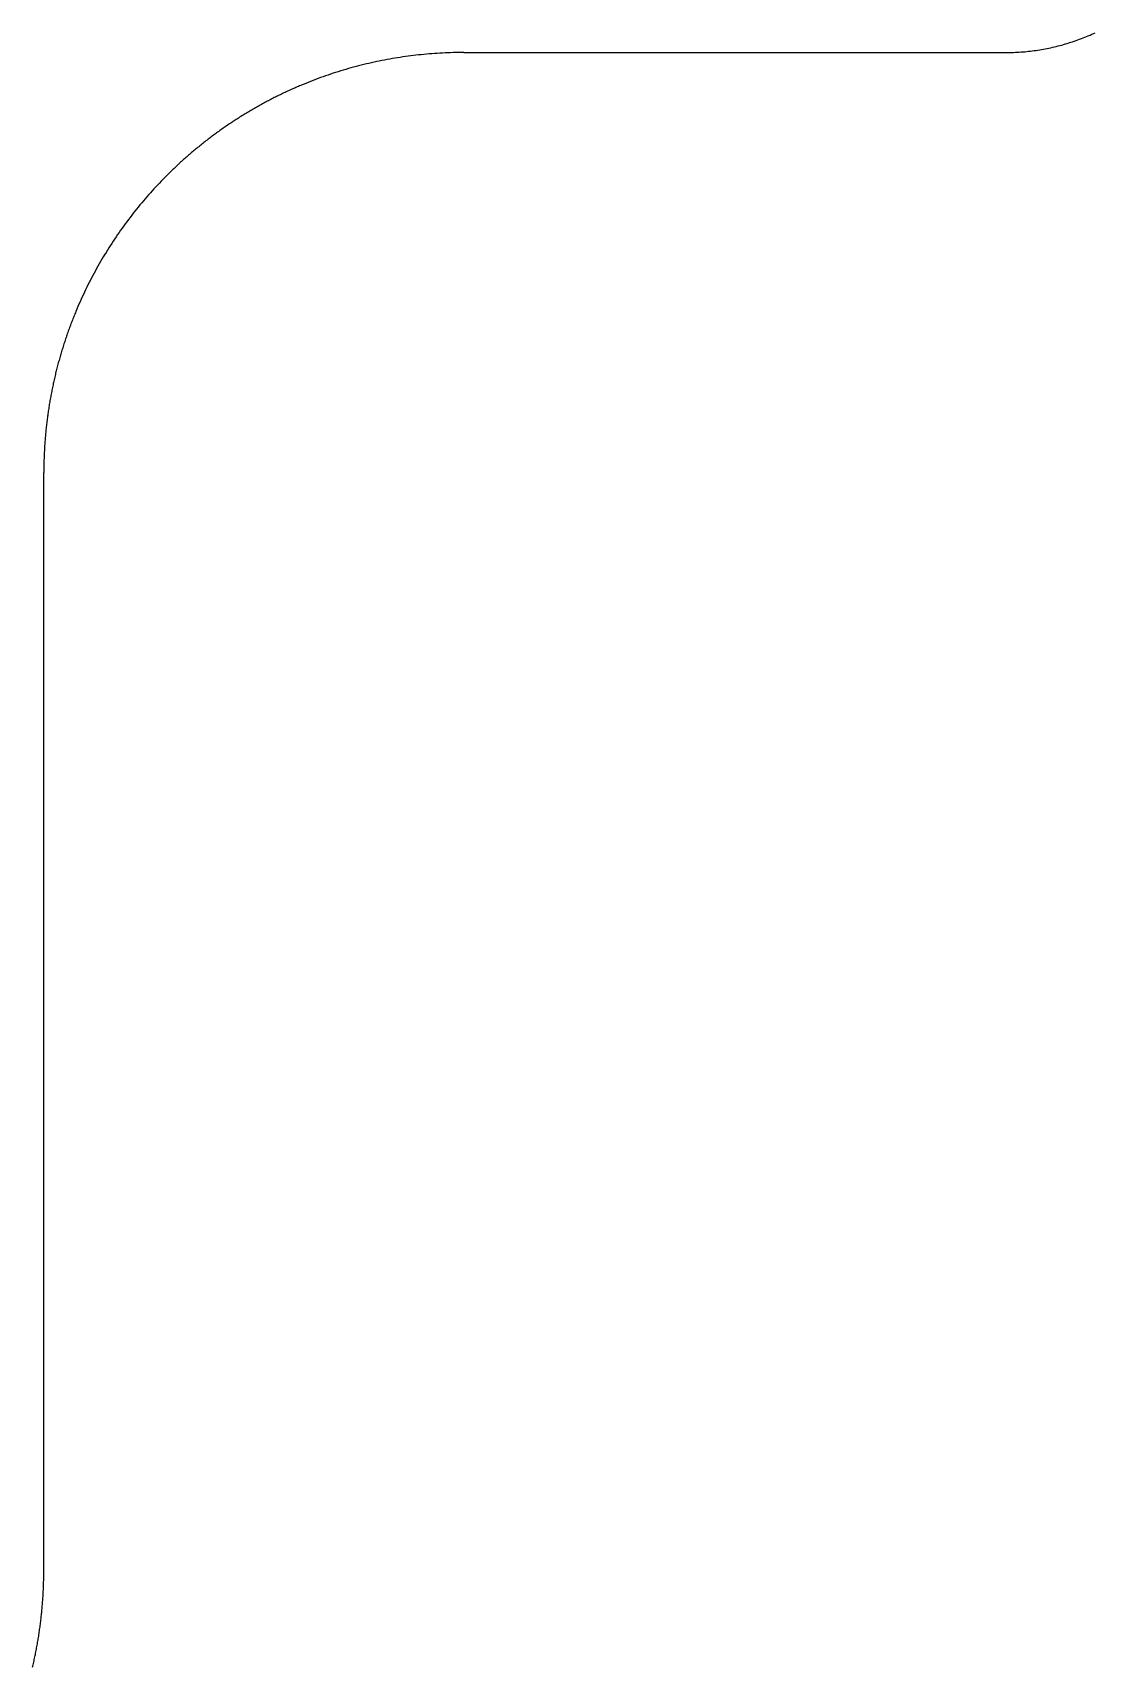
# Model space of a CAD drawing. Header units: millimetres. Extents: x -10 to 277, y -95 to 18.
# Drawn here: x 216.32 to 221.38, y -93.69 to -85.9 of the extents above; entities that cross this region are included whole.
import ezdxf

# ---------------------------------------------------------------- set-up
doc = ezdxf.new("R2010")
doc.units = ezdxf.units.MM
doc.header["$MEASUREMENT"] = 0
doc.layers.add('Edge.Cuts', color=53, linetype='CONTINUOUS')

msp = doc.modelspace()

# ---------------------------------------------------------------- linework, layer by layer
at = {"layer": 'Edge.Cuts', "linetype": 'Continuous'}
for p, q in [((221.23214, -85.956457), (221.240728, -85.953972)), ((221.240728, -85.953972), (221.249294, -85.95141)), ((221.249294, -85.95141), (221.257837, -85.948772)), ((221.257837, -85.948772), (221.266356, -85.946058)), ((221.266356, -85.946058), (221.274852, -85.943267)), ((221.274852, -85.943267), (221.283322, -85.9404)), ((221.283322, -85.9404), (221.291767, -85.937457)), ((221.291767, -85.937457), (221.300186, -85.934439)), ((221.300186, -85.934439), (221.308578, -85.931345)), ((221.308578, -85.931345), (221.316943, -85.928176)), ((221.316943, -85.928176), (221.325279, -85.924933)), ((221.325279, -85.924933), (221.333586, -85.921615)), ((221.333586, -85.921615), (221.341864, -85.918222)), ((221.341864, -85.918222), (221.350111, -85.914756)), ((221.350111, -85.914756), (221.358328, -85.911216)), ((221.358328, -85.911216), (221.366513, -85.907602)), ((221.366513, -85.907602), (221.374665, -85.903915)), ((221.374665, -85.903915), (221.382785, -85.900156)), ((217.997902, -86.030466), (217.985493, -86.03289)), ((218.010327, -86.028121), (217.997902, -86.030466)), ((218.022766, -86.025855), (218.010327, -86.028121)), ((218.035219, -86.023667), (218.022766, -86.025855)), ((218.047685, -86.021559), (218.035219, -86.023667)), ((218.060164, -86.019529), (218.047685, -86.021559)), ((218.072656, -86.017578), (218.060164, -86.019529)), ((218.08516, -86.015706), (218.072656, -86.017578)), ((218.097675, -86.013914), (218.08516, -86.015706)), ((218.110202, -86.0122), (218.097675, -86.013914)), ((218.122739, -86.010566), (218.110202, -86.0122)), ((218.135286, -86.009011), (218.122739, -86.010566)), ((218.147843, -86.007536), (218.135286, -86.009011)), ((218.160408, -86.00614), (218.147843, -86.007536)), ((218.172983, -86.004823), (218.160408, -86.00614)), ((218.185566, -86.003586), (218.172983, -86.004823)), ((218.198157, -86.002429), (218.185566, -86.003586)), ((218.210755, -86.001351), (218.198157, -86.002429)), ((218.22336, -86.000353), (218.210755, -86.001351)), ((218.235972, -85.999434), (218.22336, -86.000353)), ((218.24859, -85.998596), (218.235972, -85.999434)), ((218.261213, -85.997837), (218.24859, -85.998596)), ((218.273841, -85.997158), (218.261213, -85.997837)), ((218.286474, -85.996558), (218.273841, -85.997158)), ((218.299111, -85.996039), (218.286474, -85.996558)), ((218.311752, -85.995599), (218.299111, -85.996039)), ((218.324397, -85.99524), (218.311752, -85.995599)), ((218.337044, -85.99496), (218.324397, -85.99524)), ((218.349694, -85.99476), (218.337044, -85.99496)), ((218.362346, -85.99464), (218.349694, -85.99476)), ((218.375, -85.9946), (218.362346, -85.99464)), ((218.375, -85.9946), (220.9585, -85.9946)), ((220.9585, -85.9946), (220.967456, -85.99456)), ((220.967456, -85.99456), (220.976409, -85.99444)), ((220.976409, -85.99444), (220.985358, -85.99424)), ((220.985358, -85.99424), (220.994303, -85.993961)), ((220.994303, -85.993961), (221.003244, -85.993601)), ((221.003244, -85.993601), (221.01218, -85.993162)), ((221.01218, -85.993162), (221.021109, -85.992643)), ((221.021109, -85.992643), (221.030033, -85.992045)), ((221.030033, -85.992045), (221.038949, -85.991366)), ((221.038949, -85.991366), (221.047858, -85.990609)), ((221.047858, -85.990609), (221.056759, -85.989771)), ((221.056759, -85.989771), (221.065652, -85.988854)), ((221.065652, -85.988854), (221.074535, -85.987858)), ((221.074535, -85.987858), (221.083408, -85.986783)), ((221.083408, -85.986783), (221.092271, -85.985628)), ((221.092271, -85.985628), (221.101122, -85.984394)), ((221.101122, -85.984394), (221.109962, -85.983081)), ((221.109962, -85.983081), (221.11879, -85.981689)), ((221.11879, -85.981689), (221.127605, -85.980218)), ((221.127605, -85.980218), (221.136406, -85.978668)), ((221.136406, -85.978668), (221.145193, -85.977039)), ((221.145193, -85.977039), (221.153965, -85.975332)), ((221.153965, -85.975332), (221.162722, -85.973547)), ((221.162722, -85.973547), (221.171463, -85.971683)), ((221.171463, -85.971683), (221.180187, -85.969741)), ((221.180187, -85.969741), (221.188893, -85.967721)), ((221.188893, -85.967721), (221.197581, -85.965624)), ((221.197581, -85.965624), (221.206251, -85.963448)), ((221.206251, -85.963448), (221.214901, -85.961195)), ((221.214901, -85.961195), (221.223531, -85.958865)), ((221.223531, -85.958865), (221.23214, -85.956457)), ((217.705294, -86.110065), (217.693387, -86.114339)), ((217.717227, -86.105866), (217.705294, -86.110065)), ((217.729186, -86.101743), (217.717227, -86.105866)), ((217.741171, -86.097696), (217.729186, -86.101743)), ((217.753181, -86.093725), (217.741171, -86.097696)), ((217.765215, -86.089829), (217.753181, -86.093725)), ((217.777274, -86.08601), (217.765215, -86.089829)), ((217.789356, -86.082268), (217.777274, -86.08601)), ((217.801462, -86.078602), (217.789356, -86.082268)), ((217.81359, -86.075013), (217.801462, -86.078602)), ((217.825741, -86.0715), (217.81359, -86.075013)), ((217.837913, -86.068065), (217.825741, -86.0715)), ((217.850106, -86.064706), (217.837913, -86.068065)), ((217.86232, -86.061425), (217.850106, -86.064706)), ((217.874554, -86.058221), (217.86232, -86.061425)), ((217.886809, -86.055095), (217.874554, -86.058221)), ((217.899082, -86.052047), (217.886809, -86.055095)), ((217.911374, -86.049076), (217.899082, -86.052047)), ((217.923684, -86.046183), (217.911374, -86.049076)), ((217.936012, -86.043368), (217.923684, -86.046183)), ((217.948358, -86.040631), (217.936012, -86.043368)), ((217.96072, -86.037972), (217.948358, -86.040631)), ((217.973098, -86.035392), (217.96072, -86.037972)), ((217.985493, -86.03289), (217.973098, -86.035392)), ((217.518315, -86.187377), (217.512603, -86.190096)), ((217.524035, -86.184677), (217.518315, -86.187377)), ((217.529764, -86.181994), (217.524035, -86.184677)), ((217.535501, -86.17933), (217.529764, -86.181994)), ((217.541247, -86.176684), (217.535501, -86.17933)), ((217.547001, -86.174056), (217.541247, -86.176684)), ((217.552763, -86.171446), (217.547001, -86.174056)), ((217.558534, -86.168854), (217.552763, -86.171446)), ((217.564312, -86.166281), (217.558534, -86.168854)), ((217.570099, -86.163726), (217.564312, -86.166281)), ((217.575894, -86.161189), (217.570099, -86.163726)), ((217.581697, -86.158671), (217.575894, -86.161189)), ((217.587508, -86.156171), (217.581697, -86.158671)), ((217.593326, -86.153689), (217.587508, -86.156171)), ((217.599153, -86.151226), (217.593326, -86.153689)), ((217.604987, -86.148781), (217.599153, -86.151226)), ((217.610829, -86.146355), (217.604987, -86.148781)), ((217.622535, -86.141558), (217.610829, -86.146355)), ((217.634272, -86.136835), (217.622535, -86.141558)), ((217.646038, -86.132186), (217.634272, -86.136835)), ((217.657833, -86.127612), (217.646038, -86.132186)), ((217.669656, -86.123113), (217.657833, -86.127612)), ((217.681508, -86.118688), (217.669656, -86.123113)), ((217.693387, -86.114339), (217.681508, -86.118688)), ((217.372766, -86.26385), (217.367298, -86.267028)), ((217.378245, -86.260689), (217.372766, -86.26385)), ((217.383733, -86.257545), (217.378245, -86.260689)), ((217.389232, -86.254419), (217.383733, -86.257545)), ((217.39474, -86.25131), (217.389232, -86.254419)), ((217.400259, -86.248219), (217.39474, -86.25131)), ((217.405787, -86.245145), (217.400259, -86.248219)), ((217.411325, -86.242088), (217.405787, -86.245145)), ((217.416872, -86.23905), (217.411325, -86.242088)), ((217.422429, -86.236028), (217.416872, -86.23905)), ((217.427996, -86.233024), (217.422429, -86.236028)), ((217.433572, -86.230038), (217.427996, -86.233024)), ((217.439157, -86.22707), (217.433572, -86.230038)), ((217.444753, -86.224118), (217.439157, -86.22707)), ((217.450357, -86.221185), (217.444753, -86.224118)), ((217.45597, -86.21827), (217.450357, -86.221185)), ((217.461593, -86.215372), (217.45597, -86.21827)), ((217.467225, -86.212492), (217.461593, -86.215372)), ((217.472866, -86.20963), (217.467225, -86.212492)), ((217.478516, -86.206785), (217.472866, -86.20963)), ((217.484175, -86.203959), (217.478516, -86.206785)), ((217.489843, -86.20115), (217.484175, -86.203959)), ((217.49552, -86.19836), (217.489843, -86.20115)), ((217.501206, -86.195587), (217.49552, -86.19836)), ((217.5069, -86.192833), (217.501206, -86.195587)), ((217.512603, -86.190096), (217.5069, -86.192833)), ((217.249643, -86.341257), (217.24442, -86.344825)), ((217.254876, -86.337707), (217.249643, -86.341257)), ((217.260121, -86.334173), (217.254876, -86.337707)), ((217.265377, -86.330656), (217.260121, -86.334173)), ((217.270645, -86.327156), (217.265377, -86.330656)), ((217.275923, -86.323672), (217.270645, -86.327156)), ((217.281213, -86.320204), (217.275923, -86.323672)), ((217.286513, -86.316754), (217.281213, -86.320204)), ((217.291824, -86.31332), (217.286513, -86.316754)), ((217.297146, -86.309904), (217.291824, -86.31332)), ((217.302479, -86.306503), (217.297146, -86.309904)), ((217.307822, -86.30312), (217.302479, -86.306503)), ((217.313177, -86.299754), (217.307822, -86.30312)), ((217.318542, -86.296405), (217.313177, -86.299754)), ((217.323918, -86.293072), (217.318542, -86.296405)), ((217.329304, -86.289757), (217.323918, -86.293072)), ((217.334701, -86.286458), (217.329304, -86.289757)), ((217.340107, -86.283177), (217.334701, -86.286458)), ((217.345525, -86.279913), (217.340107, -86.283177)), ((217.350953, -86.276666), (217.345525, -86.279913)), ((217.356391, -86.273436), (217.350953, -86.276666)), ((217.361839, -86.270224), (217.356391, -86.273436)), ((217.367298, -86.267028), (217.361839, -86.270224)), ((217.142414, -86.419579), (217.13744, -86.423485)), ((217.147401, -86.415689), (217.142414, -86.419579)), ((217.152399, -86.411815), (217.147401, -86.415689)), ((217.157411, -86.407956), (217.152399, -86.411815)), ((217.162434, -86.404114), (217.157411, -86.407956)), ((217.167469, -86.400287), (217.162434, -86.404114)), ((217.172516, -86.396477), (217.167469, -86.400287)), ((217.177576, -86.392682), (217.172516, -86.396477)), ((217.182647, -86.388904), (217.177576, -86.392682)), ((217.187731, -86.385141), (217.182647, -86.388904)), ((217.192826, -86.381395), (217.187731, -86.385141)), ((217.197933, -86.377664), (217.192826, -86.381395)), ((217.203052, -86.37395), (217.197933, -86.377664)), ((217.208183, -86.370252), (217.203052, -86.37395)), ((217.213324, -86.366571), (217.208183, -86.370252)), ((217.218479, -86.362905), (217.213324, -86.366571)), ((217.223644, -86.359257), (217.218479, -86.362905)), ((217.228821, -86.355624), (217.223644, -86.359257)), ((217.234009, -86.352008), (217.228821, -86.355624)), ((217.239209, -86.348408), (217.234009, -86.352008)), ((217.24442, -86.344825), (217.239209, -86.348408)), ((217.050054, -86.496449), (217.045322, -86.500648)), ((217.054799, -86.492265), (217.050054, -86.496449)), ((217.059558, -86.488096), (217.054799, -86.492265)), ((217.064329, -86.483943), (217.059558, -86.488096)), ((217.069114, -86.479804), (217.064329, -86.483943)), ((217.073911, -86.475682), (217.069114, -86.479804)), ((217.078722, -86.471573), (217.073911, -86.475682)), ((217.083545, -86.467481), (217.078722, -86.471573)), ((217.088382, -86.463404), (217.083545, -86.467481)), ((217.09323, -86.459342), (217.088382, -86.463404)), ((217.098093, -86.455296), (217.09323, -86.459342)), ((217.102966, -86.451265), (217.098093, -86.455296)), ((217.107854, -86.447249), (217.102966, -86.451265)), ((217.112753, -86.44325), (217.107854, -86.447249)), ((217.117666, -86.439265), (217.112753, -86.44325)), ((217.12259, -86.435297), (217.117666, -86.439265)), ((217.127528, -86.431344), (217.12259, -86.435297)), ((217.132477, -86.427407), (217.127528, -86.431344)), ((217.13744, -86.423485), (217.132477, -86.427407)), ((216.966923, -86.574304), (216.962433, -86.578769)), ((216.971425, -86.569854), (216.966923, -86.574304)), ((216.975942, -86.565418), (216.971425, -86.569854)), ((216.980472, -86.560998), (216.975942, -86.565418)), ((216.985016, -86.556591), (216.980472, -86.560998)), ((216.989574, -86.5522), (216.985016, -86.556591)), ((216.994146, -86.547822), (216.989574, -86.5522)), ((216.99873, -86.54346), (216.994146, -86.547822)), ((217.003329, -86.539111), (216.99873, -86.54346)), ((217.007941, -86.534779), (217.003329, -86.539111)), ((217.012567, -86.53046), (217.007941, -86.534779)), ((217.017206, -86.526157), (217.012567, -86.53046)), ((217.021859, -86.521867), (217.017206, -86.526157)), ((217.026525, -86.517594), (217.021859, -86.521867)), ((217.031204, -86.513335), (217.026525, -86.517594)), ((217.035896, -86.509091), (217.031204, -86.513335)), ((217.040603, -86.504862), (217.035896, -86.509091)), ((217.045322, -86.500648), (217.040603, -86.504862)), ((216.891072, -86.653745), (216.882622, -86.663155)), ((216.899582, -86.644387), (216.891072, -86.653745)), ((216.908151, -86.635083), (216.899582, -86.644387)), ((216.91678, -86.625833), (216.908151, -86.635083)), ((216.925467, -86.616637), (216.91678, -86.625833)), ((216.934213, -86.607496), (216.925467, -86.616637)), ((216.943018, -86.598409), (216.934213, -86.607496)), ((216.95188, -86.589377), (216.943018, -86.598409)), ((216.9608, -86.5804), (216.95188, -86.589377)), ((216.962433, -86.578769), (216.9608, -86.5804)), ((216.82517, -86.730487), (216.817209, -86.740311)), ((216.833194, -86.720715), (216.82517, -86.730487)), ((216.841279, -86.710993), (216.833194, -86.720715)), ((216.849426, -86.701322), (216.841279, -86.710993)), ((216.857634, -86.691702), (216.849426, -86.701322)), ((216.865903, -86.682134), (216.857634, -86.691702)), ((216.874232, -86.672618), (216.865903, -86.682134)), ((216.882622, -86.663155), (216.874232, -86.672618)), ((216.763243, -86.810452), (216.755789, -86.820665)), ((216.770761, -86.800287), (216.763243, -86.810452)), ((216.778344, -86.790169), (216.770761, -86.800287)), ((216.78599, -86.7801), (216.778344, -86.790169)), ((216.7937, -86.770079), (216.78599, -86.7801)), ((216.801474, -86.760107), (216.7937, -86.770079)), ((216.80931, -86.750184), (216.801474, -86.760107)), ((216.817209, -86.740311), (216.80931, -86.750184)), ((216.712433, -86.882916), (216.705437, -86.89345)), ((216.719494, -86.872427), (216.712433, -86.882916)), ((216.726622, -86.861983), (216.719494, -86.872427)), ((216.733816, -86.851584), (216.726622, -86.861983)), ((216.741075, -86.841232), (216.733816, -86.851584)), ((216.748399, -86.830925), (216.741075, -86.841232)), ((216.755789, -86.820665), (216.748399, -86.830925)), ((216.664874, -86.957566), (216.658351, -86.9684)), ((216.671466, -86.946773), (216.664874, -86.957566)), ((216.678125, -86.936022), (216.671466, -86.946773)), ((216.684852, -86.925314), (216.678125, -86.936022)), ((216.691647, -86.914649), (216.684852, -86.925314)), ((216.698509, -86.904028), (216.691647, -86.914649)), ((216.705437, -86.89345), (216.698509, -86.904028)), ((216.62066, -87.034258), (216.614621, -87.045372)), ((216.626768, -87.023183), (216.62066, -87.034258)), ((216.632946, -87.012146), (216.626768, -87.023183)), ((216.639194, -87.001149), (216.632946, -87.012146)), ((216.64551, -86.990192), (216.639194, -87.001149)), ((216.651896, -86.979276), (216.64551, -86.990192)), ((216.658351, -86.9684), (216.651896, -86.979276)), ((216.579876, -87.112843), (216.574335, -87.124215)), ((216.585489, -87.101507), (216.579876, -87.112843)), ((216.591174, -87.090206), (216.585489, -87.101507)), ((216.596929, -87.078942), (216.591174, -87.090206)), ((216.602756, -87.067715), (216.596929, -87.078942)), ((216.608653, -87.056525), (216.602756, -87.067715)), ((216.614621, -87.045372), (216.608653, -87.056525)), ((216.542606, -87.193164), (216.537573, -87.204771)), ((216.547713, -87.18159), (216.542606, -87.193164)), ((216.552892, -87.170048), (216.547713, -87.18159)), ((216.558144, -87.158539), (216.552892, -87.170048)), ((216.563469, -87.147063), (216.558144, -87.158539)), ((216.568866, -87.135622), (216.563469, -87.147063)), ((216.574335, -87.124215), (216.568866, -87.135622)), ((216.508925, -87.275061), (216.506658, -87.280967)), ((216.51121, -87.269162), (216.508925, -87.275061)), ((216.513514, -87.263271), (216.51121, -87.269162)), ((216.515837, -87.257387), (216.513514, -87.263271)), ((216.518178, -87.251511), (216.515837, -87.257387)), ((216.520538, -87.245642), (216.518178, -87.251511)), ((216.522916, -87.23978), (216.520538, -87.245642)), ((216.525313, -87.233926), (216.522916, -87.23978)), ((216.527728, -87.22808), (216.525313, -87.233926)), ((216.532614, -87.21641), (216.527728, -87.22808)), ((216.537573, -87.204771), (216.532614, -87.21641)), ((216.480923, -87.352374), (216.478901, -87.358368)), ((216.482964, -87.346387), (216.480923, -87.352374)), ((216.485024, -87.340406), (216.482964, -87.346387)), ((216.487102, -87.334432), (216.485024, -87.340406)), ((216.4892, -87.328464), (216.487102, -87.334432)), ((216.491316, -87.322503), (216.4892, -87.328464)), ((216.493452, -87.316548), (216.491316, -87.322503)), ((216.495606, -87.310601), (216.493452, -87.316548)), ((216.497779, -87.30466), (216.495606, -87.310601)), ((216.499971, -87.298726), (216.497779, -87.30466)), ((216.502181, -87.292799), (216.499971, -87.298726)), ((216.50441, -87.286879), (216.502181, -87.292799)), ((216.506658, -87.280967), (216.50441, -87.286879)), ((216.456122, -87.430769), (216.454349, -87.43684)), ((216.457915, -87.424703), (216.456122, -87.430769)), ((216.459728, -87.418643), (216.457915, -87.424703)), ((216.461559, -87.412589), (216.459728, -87.418643)), ((216.46341, -87.40654), (216.461559, -87.412589)), ((216.465279, -87.400497), (216.46341, -87.40654)), ((216.467168, -87.394461), (216.465279, -87.400497)), ((216.469076, -87.38843), (216.467168, -87.394461)), ((216.471003, -87.382405), (216.469076, -87.38843)), ((216.472949, -87.376386), (216.471003, -87.382405)), ((216.474914, -87.370374), (216.472949, -87.376386)), ((216.476898, -87.364368), (216.474914, -87.370374)), ((216.478901, -87.358368), (216.476898, -87.364368)), ((216.434567, -87.510111), (216.433044, -87.51625)), ((216.436109, -87.503978), (216.434567, -87.510111)), ((216.43767, -87.497849), (216.436109, -87.503978)), ((216.439251, -87.491725), (216.43767, -87.497849)), ((216.440851, -87.485605), (216.439251, -87.491725)), ((216.442471, -87.479492), (216.440851, -87.485605)), ((216.44411, -87.473383), (216.442471, -87.479492)), ((216.445768, -87.467279), (216.44411, -87.473383)), ((216.447446, -87.46118), (216.445768, -87.467279)), ((216.449142, -87.455088), (216.447446, -87.46118)), ((216.450859, -87.449), (216.449142, -87.455088)), ((216.452594, -87.442917), (216.450859, -87.449)), ((216.454349, -87.43684), (216.452594, -87.442917)), ((216.417581, -87.584075), (216.416292, -87.590267)), ((216.418889, -87.577888), (216.417581, -87.584075)), ((216.420216, -87.571704), (216.418889, -87.577888)), ((216.421564, -87.565525), (216.420216, -87.571704)), ((216.42293, -87.55935), (216.421564, -87.565525)), ((216.424317, -87.55318), (216.42293, -87.55935)), ((216.425723, -87.547013), (216.424317, -87.55318)), ((216.427148, -87.540852), (216.425723, -87.547013)), ((216.428593, -87.534694), (216.427148, -87.540852)), ((216.430057, -87.528542), (216.428593, -87.534694)), ((216.431541, -87.522393), (216.430057, -87.528542)), ((216.433044, -87.51625), (216.431541, -87.522393)), ((216.402362, -87.664861), (216.401329, -87.6711)), ((216.403415, -87.658625), (216.402362, -87.664861)), ((216.404487, -87.652393), (216.403415, -87.658625)), ((216.405579, -87.646164), (216.404487, -87.652393)), ((216.406691, -87.639939), (216.405579, -87.646164)), ((216.407822, -87.633716), (216.406691, -87.639939)), ((216.408973, -87.627498), (216.407822, -87.633716)), ((216.410144, -87.621283), (216.408973, -87.627498)), ((216.411334, -87.615072), (216.410144, -87.621283)), ((216.412544, -87.608865), (216.411334, -87.615072)), ((216.413774, -87.602662), (216.412544, -87.608865)), ((216.415023, -87.596462), (216.413774, -87.602662)), ((216.416292, -87.590267), (216.415023, -87.596462)), ((216.391274, -87.73993), (216.390478, -87.746203)), ((216.392089, -87.733658), (216.391274, -87.73993)), ((216.392924, -87.72739), (216.392089, -87.733658)), ((216.393779, -87.721123), (216.392924, -87.72739)), ((216.394653, -87.714861), (216.393779, -87.721123)), ((216.395548, -87.7086), (216.394653, -87.714861)), ((216.396462, -87.702343), (216.395548, -87.7086)), ((216.397396, -87.696088), (216.396462, -87.702343)), ((216.398349, -87.689836), (216.397396, -87.696088)), ((216.399323, -87.683587), (216.398349, -87.689836)), ((216.400316, -87.677342), (216.399323, -87.683587)), ((216.401329, -87.6711), (216.400316, -87.677342)), ((216.382485, -87.82167), (216.381949, -87.827973)), ((216.383042, -87.815371), (216.382485, -87.82167)), ((216.383619, -87.809072), (216.383042, -87.815371)), ((216.384215, -87.802776), (216.383619, -87.809072)), ((216.384831, -87.796481), (216.384215, -87.802776)), ((216.385468, -87.790189), (216.384831, -87.796481)), ((216.386124, -87.783898), (216.385468, -87.790189)), ((216.3868, -87.77761), (216.386124, -87.783898)), ((216.387496, -87.771324), (216.3868, -87.77761)), ((216.388212, -87.765041), (216.387496, -87.771324)), ((216.388947, -87.758759), (216.388212, -87.765041)), ((216.389703, -87.75248), (216.388947, -87.758759)), ((216.390478, -87.746203), (216.389703, -87.75248)), ((216.377361, -87.897402), (216.377064, -87.903723)), ((216.377678, -87.891084), (216.377361, -87.897402)), ((216.378016, -87.884766), (216.377678, -87.891084)), ((216.378373, -87.87845), (216.378016, -87.884766)), ((216.37875, -87.872135), (216.378373, -87.87845)), ((216.379147, -87.865822), (216.37875, -87.872135)), ((216.379564, -87.859509), (216.379147, -87.865822)), ((216.380001, -87.8532), (216.379564, -87.859509)), ((216.380458, -87.84689), (216.380001, -87.8532)), ((216.380935, -87.840583), (216.380458, -87.84689)), ((216.381432, -87.834277), (216.380935, -87.840583)), ((216.381949, -87.827973), (216.381432, -87.834277)), ((216.375113, -87.973301), (216.375056, -87.979631)), ((216.375191, -87.966973), (216.375113, -87.973301)), ((216.375288, -87.960643), (216.375191, -87.966973)), ((216.375405, -87.954316), (216.375288, -87.960643)), ((216.375543, -87.947988), (216.375405, -87.954316)), ((216.3757, -87.941663), (216.375543, -87.947988)), ((216.375877, -87.935336), (216.3757, -87.941663)), ((216.376075, -87.929012), (216.375877, -87.935336)), ((216.376292, -87.922688), (216.376075, -87.929012)), ((216.376529, -87.916365), (216.376292, -87.922688)), ((216.376787, -87.910043), (216.376529, -87.916365)), ((216.377064, -87.903723), (216.376787, -87.910043)), ((216.375001, -87.992292), (216.375, -87.9946)), ((216.375, -93.226), (216.375, -87.9946)), ((216.375019, -87.98596), (216.375001, -87.992292)), ((216.375056, -87.979631), (216.375019, -87.98596)), ((216.3743, -93.278937), (216.374457, -93.272612)), ((216.374457, -93.272612), (216.374595, -93.266284)), ((216.374595, -93.266284), (216.374712, -93.259957)), ((216.374712, -93.259957), (216.374809, -93.253627)), ((216.374809, -93.253627), (216.374887, -93.247299)), ((216.374887, -93.247299), (216.374944, -93.240969)), ((216.374944, -93.240969), (216.374981, -93.23464)), ((216.374981, -93.23464), (216.374999, -93.228309)), ((216.374999, -93.228309), (216.375, -93.226)), ((216.370853, -93.354778), (216.37125, -93.348465)), ((216.37125, -93.348465), (216.371627, -93.34215)), ((216.371627, -93.34215), (216.371984, -93.335834)), ((216.371984, -93.335834), (216.372322, -93.329516)), ((216.372322, -93.329516), (216.372639, -93.323198)), ((216.372639, -93.323198), (216.372936, -93.316877)), ((216.372936, -93.316877), (216.373213, -93.310557)), ((216.373213, -93.310557), (216.373471, -93.304235)), ((216.373471, -93.304235), (216.373708, -93.297912)), ((216.373708, -93.297912), (216.373925, -93.291588)), ((216.373925, -93.291588), (216.374123, -93.285264)), ((216.374123, -93.285264), (216.3743, -93.278937)), ((216.364532, -93.430411), (216.365169, -93.424119)), ((216.365169, -93.424119), (216.365785, -93.417824)), ((216.365785, -93.417824), (216.366381, -93.411528)), ((216.366381, -93.411528), (216.366958, -93.405229)), ((216.366958, -93.405229), (216.367515, -93.39893)), ((216.367515, -93.39893), (216.368051, -93.392627)), ((216.368051, -93.392627), (216.368568, -93.386323)), ((216.368568, -93.386323), (216.369065, -93.380017)), ((216.369065, -93.380017), (216.369542, -93.37371)), ((216.369542, -93.37371), (216.369999, -93.3674)), ((216.369999, -93.3674), (216.370436, -93.361091)), ((216.370436, -93.361091), (216.370853, -93.354778)), ((216.354452, -93.512), (216.355347, -93.505739)), ((216.355347, -93.505739), (216.356221, -93.499477)), ((216.356221, -93.499477), (216.357076, -93.49321)), ((216.357076, -93.49321), (216.357911, -93.486942)), ((216.357911, -93.486942), (216.358726, -93.48067)), ((216.358726, -93.48067), (216.359522, -93.474397)), ((216.359522, -93.474397), (216.360297, -93.46812)), ((216.360297, -93.46812), (216.361053, -93.461841)), ((216.361053, -93.461841), (216.361788, -93.455559)), ((216.361788, -93.455559), (216.362504, -93.449276)), ((216.362504, -93.449276), (216.3632, -93.44299)), ((216.3632, -93.44299), (216.363876, -93.436702)), ((216.363876, -93.436702), (216.364532, -93.430411)), ((216.342178, -93.586884), (216.343309, -93.580661)), ((216.343309, -93.580661), (216.344421, -93.574436)), ((216.344421, -93.574436), (216.345513, -93.568207)), ((216.345513, -93.568207), (216.346585, -93.561975)), ((216.346585, -93.561975), (216.347638, -93.555739)), ((216.347638, -93.555739), (216.348671, -93.5495)), ((216.348671, -93.5495), (216.349684, -93.543258)), ((216.349684, -93.543258), (216.350677, -93.537013)), ((216.350677, -93.537013), (216.351651, -93.530764)), ((216.351651, -93.530764), (216.352604, -93.524512)), ((216.352604, -93.524512), (216.353538, -93.518257)), ((216.353538, -93.518257), (216.354452, -93.512)), ((216.325683, -93.66742), (216.32707, -93.66125)), ((216.32707, -93.66125), (216.328436, -93.655075)), ((216.328436, -93.655075), (216.329784, -93.648896)), ((216.329784, -93.648896), (216.331111, -93.642712)), ((216.331111, -93.642712), (216.332419, -93.636525)), ((216.332419, -93.636525), (216.333708, -93.630333)), ((216.333708, -93.630333), (216.334977, -93.624138)), ((216.334977, -93.624138), (216.336226, -93.617938)), ((216.336226, -93.617938), (216.337456, -93.611735)), ((216.337456, -93.611735), (216.338666, -93.605528)), ((216.338666, -93.605528), (216.339856, -93.599317)), ((216.339856, -93.599317), (216.341027, -93.593102)), ((216.341027, -93.593102), (216.342178, -93.586884)), ((216.321407, -93.685906), (216.322852, -93.679748)), ((216.322852, -93.679748), (216.324277, -93.673587)), ((216.324277, -93.673587), (216.325683, -93.66742))]:
    msp.add_line(p, q, dxfattribs=at)

doc.saveas('drawing.dxf')
